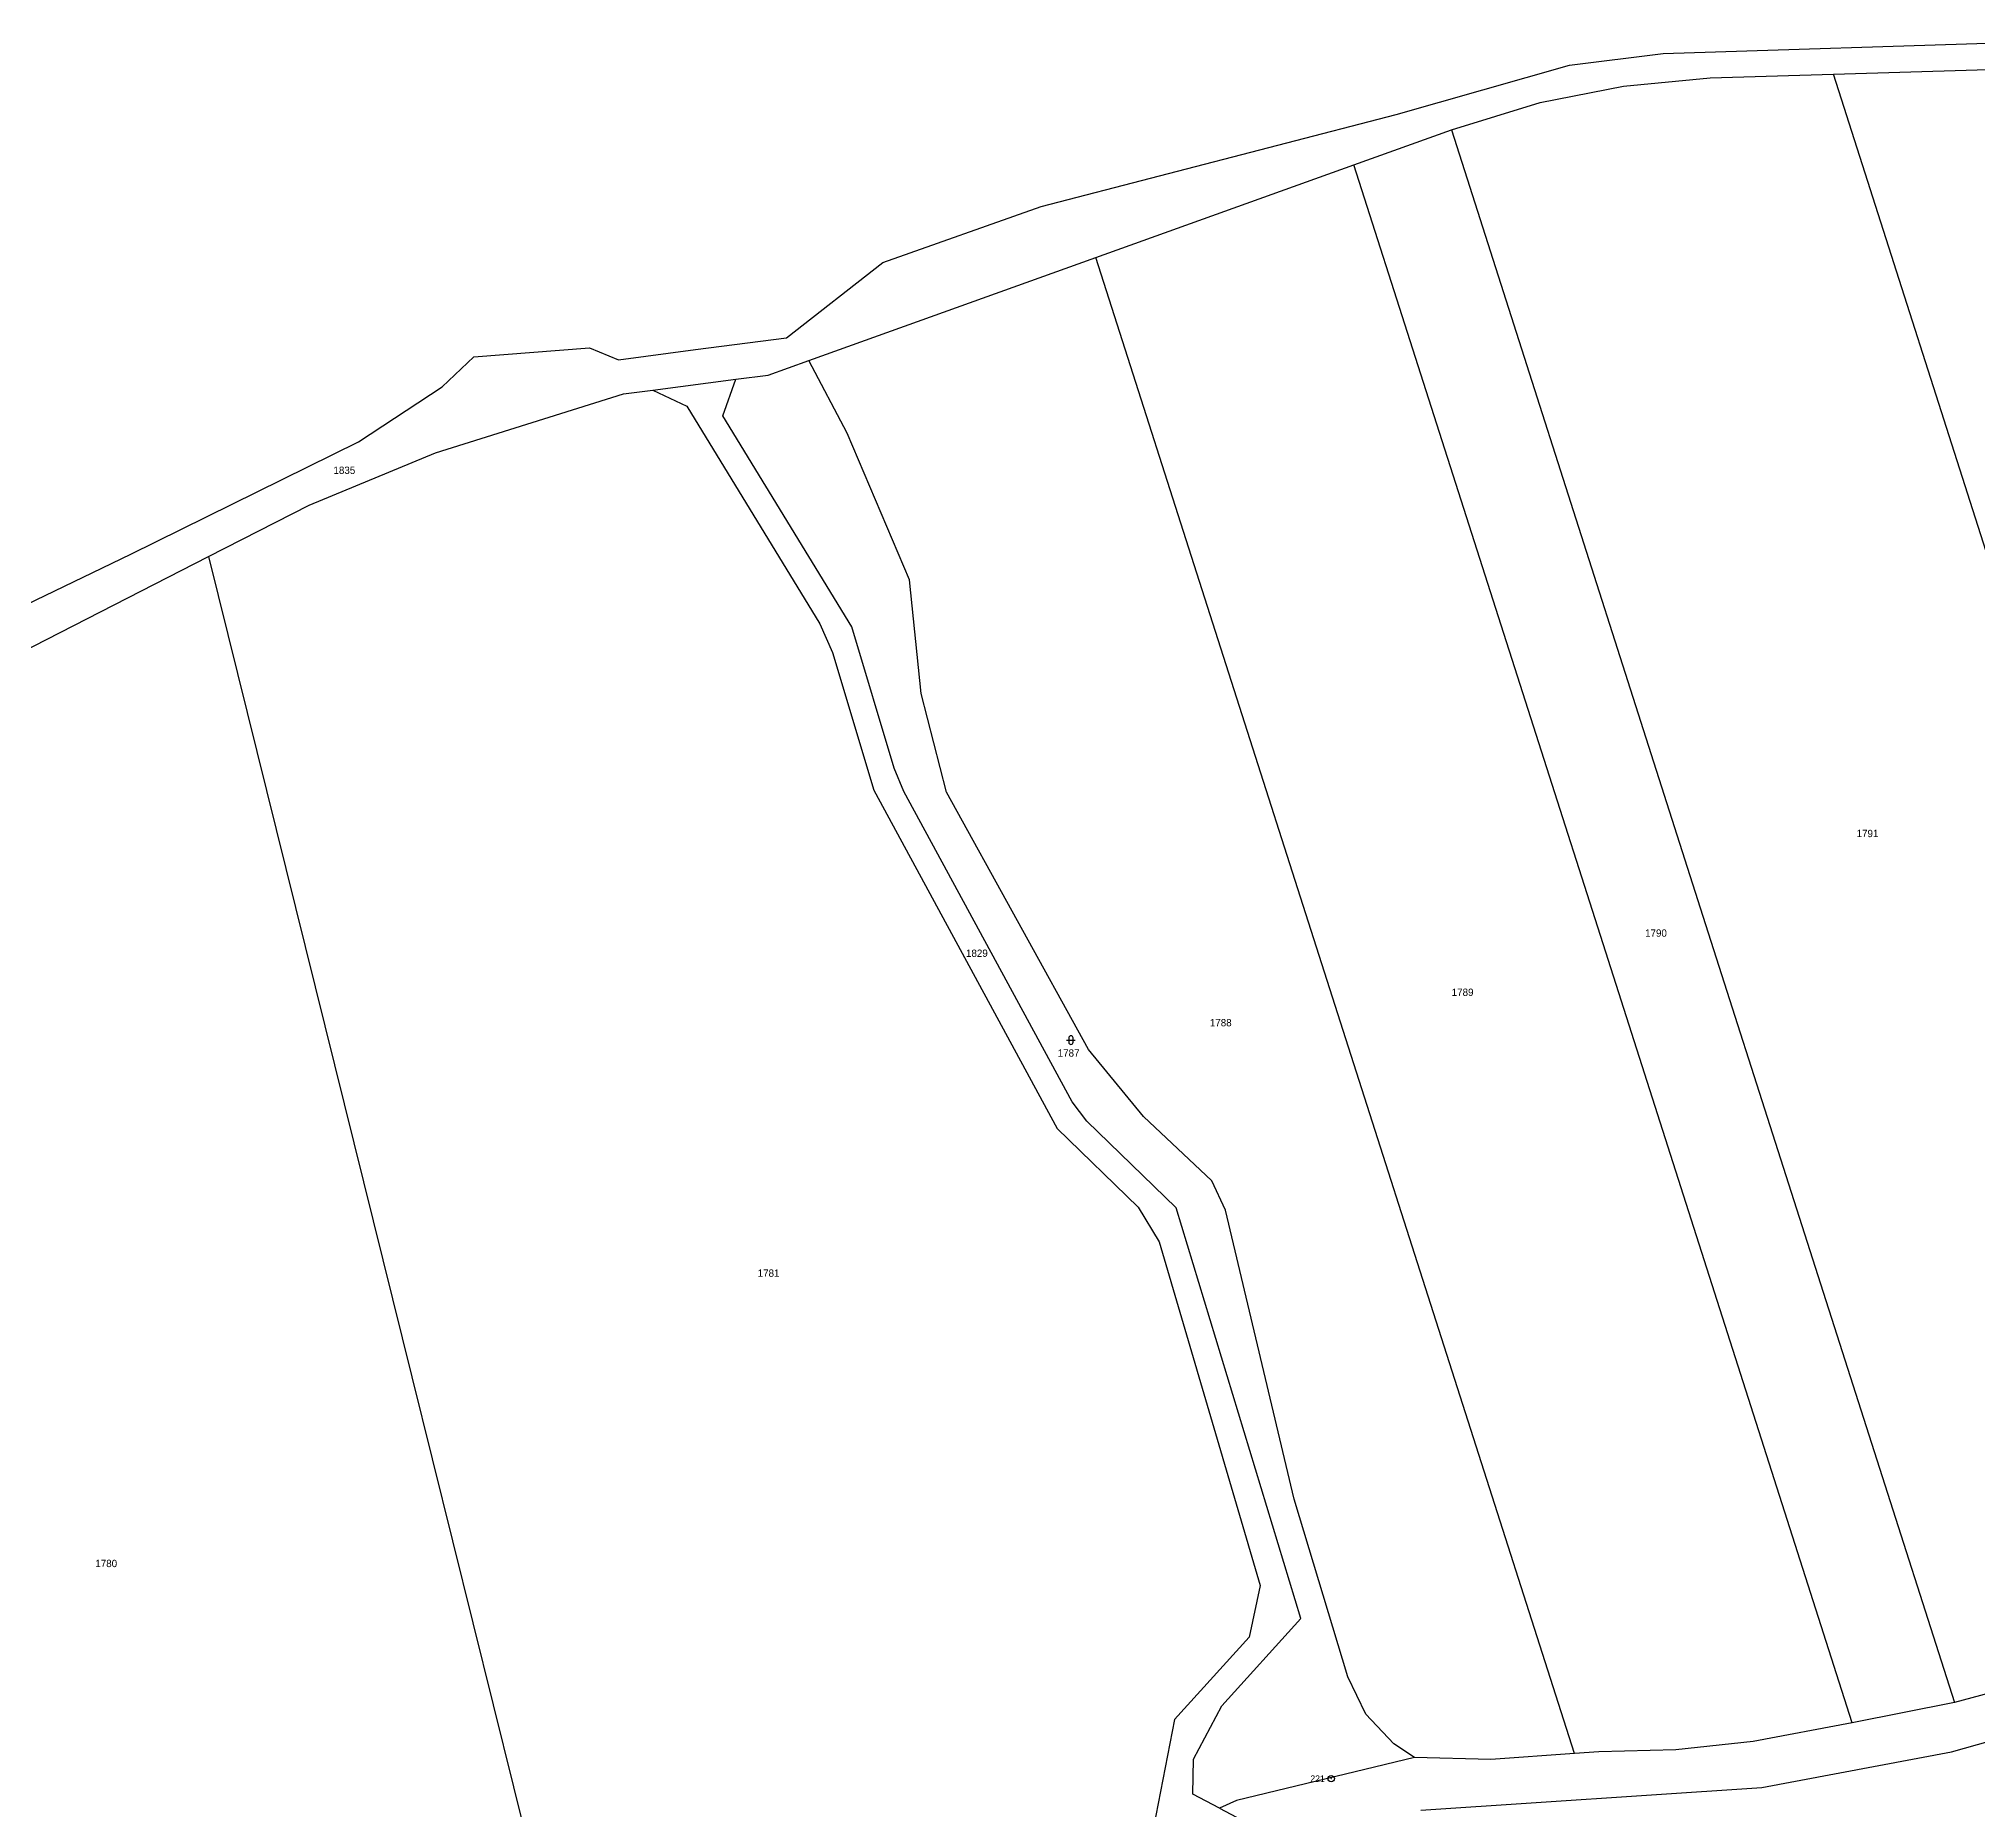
# Model space of a CAD drawing. Extents: x -820725 to -814908, y -1038210 to -1035296.
# Drawn here: x -815647.8 to -815198.1, y -1036836.6 to -1036425.9 of the extents above; entities that cross this region are included whole.
import ezdxf
from ezdxf.enums import TextEntityAlignment as Align

# ---------------------------------------------------------------- set-up
doc = ezdxf.new("R2010")
doc.units = 0
doc.header["$MEASUREMENT"] = 0
doc.linetypes.add('0_205_2', pattern=[0])
for name, color, linetype in [('101', 1, 'CONTINUOUS'), ('1016', 1, 'CONTINUOUS'), ('18', 1, 'CONTINUOUS'), ('20502', 1, 'CONTINUOUS'), ('21900', 1, 'CONTINUOUS'), ('316', 1, 'CONTINUOUS')]:
    doc.layers.add(name, color=color, linetype=linetype)

# ---------------------------------------------------------------- blocks, each defined once
blk = doc.blocks.new('3_16$4')
at = {"layer": '316', "color": 255, "linetype": 'Continuous'}
for p, q in [((-1, 1), (1, 1)), ((-0.5, 1.5), (-0.5, 0.5)), ((0.5, 0.5), (0.5, 1.5))]:
    blk.add_line(p, q, dxfattribs=at)
for centre, start, end in [((0, 1.5), 0, 180), ((0, 0.5), 180, 359.9879)]:
    blk.add_arc(centre, 0.5, start, end, dxfattribs=at)
blk = doc.blocks.new('1_01$12')
at = {"layer": '101', "color": 3, "linetype": 'Continuous'}
for radius in [0.75, 0.03]:
    blk.add_circle((0, 0), radius, dxfattribs=at)

msp = doc.modelspace()

# ---------------------------------------------------------------- linework, layer by layer
at = {"layer": '20502', "color": 3, "linetype": '0_205_2'}
for p, q in [((-815270.96, -1036429.27), (-815162.94, -1036425.87)), ((-815292.69, -1036431.97), (-815270.96, -1036429.27)), ((-815332.9, -1036443.42), (-815292.69, -1036431.97)), ((-815415.26, -1036464.79), (-815332.9, -1036443.42)), ((-815452.03, -1036477.78), (-815415.26, -1036464.79)), ((-815474.32, -1036495.21), (-815452.03, -1036477.78)), ((-815546.91, -1036499.63), (-815520.04, -1036497.54)), ((-815520.04, -1036497.54), (-815513.31, -1036500.32)), ((-815513.31, -1036500.32), (-815495.46, -1036497.98)), ((-815495.46, -1036497.98), (-815474.32, -1036495.21)), ((-815554.23, -1036506.62), (-815546.91, -1036499.63)), ((-815573.62, -1036519.39), (-815554.23, -1036506.62)), ((-815626.41, -1036545.42), (-815573.62, -1036519.39)), ((-815669.91, -1036566.33), (-815626.41, -1036545.42))]:
    msp.add_line(p, q, dxfattribs=at)
at = {"layer": '21900', "color": 3, "linetype": 'Continuous'}
for p, q in [((-815342.76, -1036455.12), (-815320.13, -1036447)), ((-815402.63, -1036476.62), (-815342.76, -1036455.12)), ((-815469.15, -1036500.5), (-815402.63, -1036476.62)), ((-815505.34, -1036507.35), (-815486.11, -1036504.86)), ((-815117.93, -1036789.03), (-815203.39, -1036811.8)), ((-815203.39, -1036811.8), (-815227.12, -1036816.52)), ((-815373.89, -1036836.35), (-815369.95, -1036838.42))]:
    msp.add_line(p, q, dxfattribs=at)
for points in [[(-815320.13, -1036447), (-815299.54, -1036440.64), (-815280.22, -1036436.83), (-815260.07, -1036434.94), (-815231.52, -1036434.07)], [(-815231.52, -1036434.07), (-815164.85, -1036432.04), (-815158.77, -1036435.82)], [(-815117.93, -1036789.03), (-815174.73, -1036611.55), (-815231.52, -1036434.07)], [(-815320.13, -1036447), (-815261.76, -1036629.4), (-815203.39, -1036811.8)], [(-815227.12, -1036816.52), (-815284.94, -1036635.82), (-815342.76, -1036455.12)], [(-815291.57, -1036823.68), (-815347.1, -1036650.15), (-815402.63, -1036476.62)], [(-815486.11, -1036504.86), (-815478.58, -1036503.89), (-815469.15, -1036500.5)], [(-815328.67, -1036824.59), (-815333.45, -1036821.4), (-815339.95, -1036814.52), (-815344.14, -1036805.87), (-815356.62, -1036764.64), (-815372.49, -1036697.6), (-815375.72, -1036690.81), (-815391.53, -1036675.87), (-815404.26, -1036660.31), (-815437.22, -1036600.62), (-815443.12, -1036577.77), (-815445.8, -1036551.38), (-815460.29, -1036517.4), (-815469.15, -1036500.5)], [(-815373.89, -1036836.35), (-815380.13, -1036833.06), (-815379.91, -1036824.96), (-815373.34, -1036812.59), (-815355.03, -1036792.34), (-815383.93, -1036697.1), (-815404.72, -1036676.94), (-815408.1, -1036672.48), (-815447.13, -1036600.46), (-815449.37, -1036595.07), (-815459.2, -1036562.28), (-815489.09, -1036513.35), (-815486.11, -1036504.86)], [(-815608.41, -1036546), (-815585.04, -1036534.04), (-815555.8, -1036521.9), (-815512.14, -1036508.23), (-815505.34, -1036507.35)], [(-815505.34, -1036507.35), (-815497.49, -1036511.12), (-815466.65, -1036561.6), (-815463.67, -1036568.28), (-815454.1, -1036600.2), (-815411.59, -1036678.63), (-815392.74, -1036696.92), (-815387.87, -1036704.97), (-815364.45, -1036784.7), (-815367.04, -1036796.67), (-815384.32, -1036815.78), (-815389.78, -1036843.6)], [(-815755.8, -1036620.66), (-815739.76, -1036613.22), (-815608.41, -1036546)], [(-815608.41, -1036546), (-815561.25, -1036736.24), (-815514.08, -1036926.47)], [(-815327.23, -1036836.82), (-815248.14, -1036831.52), (-815204.14, -1036823.3), (-815100.25, -1036793.99), (-815080.34, -1036788.95), (-815064.88, -1036787.45), (-815039.91, -1036785.94), (-814983.3, -1036792.11), (-814930.18, -1036804.09)], [(-815227.12, -1036816.52), (-815250.1, -1036820.87), (-815268.06, -1036822.84), (-815285.95, -1036823.29), (-815291.57, -1036823.68)], [(-815328.67, -1036824.59), (-815369.99, -1036834.57), (-815373.89, -1036836.35)], [(-815291.57, -1036823.68), (-815310.95, -1036825.01), (-815328.67, -1036824.59)]]:
    msp.add_lwpolyline(points, dxfattribs=at)

# ---------------------------------------------------------------- block references
at = {"layer": '101', "color": 0, "linetype": 'ByBlock'}
msp.add_blockref('1_01$12', (-815347.99, -1036829.49), dxfattribs=at)
at = {"layer": '316', "color": 0, "linetype": 'ByBlock'}
msp.add_blockref('3_16$4', (-815408.37, -1036659.15), dxfattribs=at)

# ---------------------------------------------------------------- texts
at = {"layer": '1016', "color": 214, "linetype": 'Continuous'}
msp.add_text('221', height=1.5, dxfattribs=at).set_placement((-815349.49, -1036829.49), align=Align.MIDDLE_RIGHT)
at = {"layer": '18', "color": 255, "linetype": 'Continuous'}
for s, p in [('1835', (-815576.91, -1036525.97)), ('1791', (-815223.6, -1036610.23)), ('1790', (-815272.66, -1036633.33)), ('1829', (-815430.19, -1036638.01)), ('1789', (-815317.52, -1036647.06)), ('1788', (-815373.62, -1036654.12)), ('1787', (-815408.91, -1036661.15)), ('1781', (-815478.51, -1036712.22)), ('1780', (-815632.15, -1036779.57))]:
    msp.add_text(s, height=1.7, dxfattribs=at).set_placement(p, align=Align.MIDDLE_CENTER)

doc.saveas('drawing.dxf')
